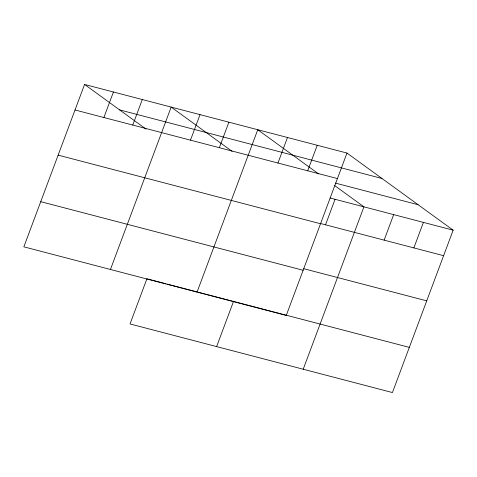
<?xml version="1.0" encoding="UTF-8"?>
<svg xmlns="http://www.w3.org/2000/svg" width="477" height="477" viewBox="0 0 477 477"><rect width="100%" height="100%" fill="white"/><g stroke="black" fill="none" stroke-linecap="round" stroke-linejoin="round"><path stroke-width="0.72" d="M84.566 84.447L23.85 246.836L286.254 315.434L346.97 153.051L84.566 84.447L146.081 129.124M103.885 117.515L113.431 91.995M132.749 125.063L142.295 99.544M110.443 269.475L171.16 107.086L232.072 151.328M190.478 140.155L200.024 114.635M219.342 147.697L228.888 122.178M197.037 292.115L257.753 129.726L318.666 173.962M277.948 163.021L287.488 137.501M216.624 346.588L233.509 301.422M307.689 170.796L317.229 145.276M325.529 224.816L335.069 199.297M303.217 369.228L363.933 206.839L334.735 185.636M384.128 240.134L393.674 214.614M413.869 247.909L423.409 222.389M346.97 153.051L453.15 230.164L392.434 392.553L130.03 323.949L146.916 278.783L165.924 283.755M119.602 109.895L382.005 178.499M75.02 109.972L337.424 178.571M335.265 183.061L418.108 204.716M330.138 198.009L453.15 230.164M320.598 223.528L443.61 255.684M58.134 155.138L320.538 223.737M303.712 268.694L426.724 300.85M40.736 201.67L303.139 270.268M167.338 284.119L175.78 286.331M176.49 286.516L196.906 291.852M198.313 292.222L204.645 293.874M205.354 294.059L409.326 347.381"/></g></svg>
